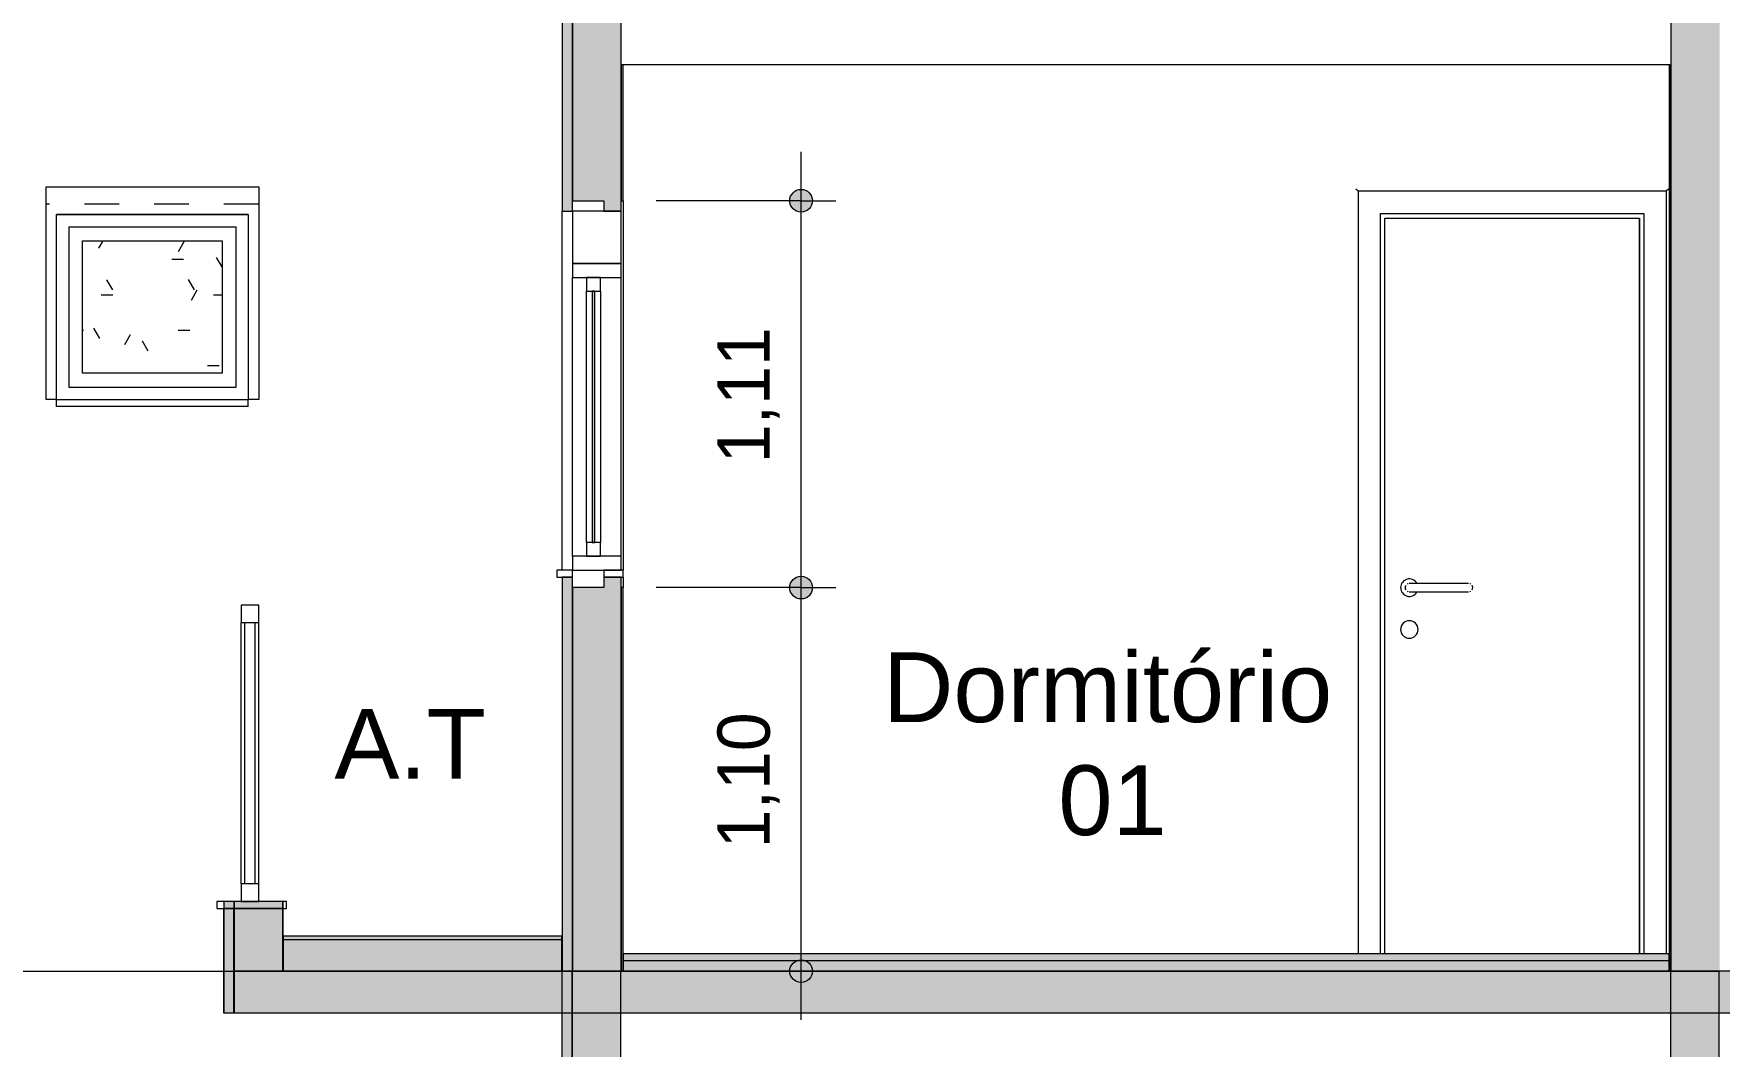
# Model space of a CAD drawing. Header units: metres. Extents: x -96 to 123, y 1 to 648.
# Drawn here: x 59.26 to 64.095, y 599.084 to 601.989 of the extents above; entities that cross this region are included whole.
import ezdxf

# ---------------------------------------------------------------- set-up
doc = ezdxf.new("R2010")
doc.units = ezdxf.units.M
doc.linetypes.add('_Tracejado longo', pattern=[0.014288, 0.009525, -0.004763])
doc.linetypes.add('_Tracejado médio', pattern=[0.004, 0.003, -0.001])
for name, color, linetype, lineweight in [('A-ANNO-DIMS', 7, 'Continuous', 5), ('A-ANNO-DIMS-100', 7, 'Continuous', 5), ('A-AREA-IDEN', 7, 'Continuous', 5), ('A-DOOR', 7, 'Continuous', 5), ('A-DOOR-FRAM', 7, 'Continuous', 5), ('A-FLOR-CASE', 7, 'Continuous', 5), ('A-FLOR-HRAL', 7, 'Continuous', 5), ('A-FLOR-LEVL', 7, 'Continuous', 5), ('A-FLOR-OTLN', 7, 'Continuous', 5), ('A-FLOR-PATT', 7, 'Continuous', 20), ('A-GLAZ', 7, 'Continuous', 5), ('A-GLAZ-FRAM', 7, 'Continuous', 5), ('A-GLAZ-GLAS', 7, 'Continuous', 5), ('A-WALL', 7, 'Continuous', 5), ('A-WALL-MBNI', 7, 'Continuous', 5), ('A-WALL-PATT', 7, 'Continuous', 20)]:
    doc.layers.add(name, color=color, linetype=linetype, lineweight=lineweight)
doc.styles.add('Arial_1', font='arial.ttf', dxfattribs={"height": 0.2})
doc.styles.add('Century Gothic', font='GOTHIC.TTF', dxfattribs={"height": 0.15})
doc.dimstyles.new('PAA_-_Cota_com_linha_-_metros', dxfattribs={"dimscale": 0.3048, "dimtxt": 0.156625, "dimasz": 0.853018, "dimexe": 0.328084, "dimexo": 0.328084, "dimgap": 0.131234, "dimtad": 1, "dimrnd": 0.01, "dimzin": 0, "dimdsep": 46, "dimtxsty": 'Century Gothic', "dimblk1": 'DOTSMALL', "dimblk2": 'DOTSMALL', "dimsah": 1, "dimcen": 0.09, "dimdle": 0.459318, "dimazin": 0, "dimtfac": 1, "dimtdec": 4, "dimtix": 1, "dimtmove": 0, "dimatfit": 3, "dimfxl": 1, "dimtvp": 1, "dimtolj": 1, "dimtzin": 0, "dimarcsym": 2})

# ---------------------------------------------------------------- blocks, each defined once
blk = doc.blocks.new('Janela maxim-ar - 1 painel - 61 x 61-V180-Section 3')
at = {"layer": 'A-GLAZ-FRAM', "true_color": 0x808080}
h = blk.add_hatch(dxfattribs=at)
h.set_pattern_fill('FP_15', color=8, style=0, pattern_type=2)
h.set_pattern_definition([(0, (-24.57, 320.824), (0.4064, 0.1016), [0.03353, -0.27127, 0.03353, -0.27127, -1.626]), (0, (-24.57, 320.824), (0.4064, 0.1016), [-0.6096, 0.03353, -0.57607, 0.03353, -0.27127, -0.7112]), (0, (-24.57, 320.824), (0.4064, 0.1016), [-1.524, 0.03353, -0.16967, 0.03353, -0.47447]), (120, (-24.417, 320.875), (-0.29118818, 0.301152724), [0.03353, -0.27127, 0.03353, -0.27127, -1.626]), (120, (-24.417, 320.875), (-0.29118818, 0.301152724), [-0.6096, 0.03353, -0.57607, 0.03353, -0.27127, -0.7112]), (120, (-24.417, 320.875), (-0.29118818, 0.301152724), [-1.524, 0.03353, -0.16967, 0.03353, -0.47447]), (240, (-24.367, 321.078), (-0.11521182, -0.402752724), [0.03353, -0.27127, 0.03353, -0.27127, -1.626]), (240, (-24.367, 321.078), (-0.11521182, -0.402752724), [-0.6096, 0.03353, -0.57607, 0.03353, -0.27127, -0.7112]), (240, (-24.367, 321.078), (-0.11521182, -0.402752724), [-1.524, 0.03353, -0.16967, 0.03353, -0.47447])])
h.paths.add_polyline_path([(-39.9232, 601.015), (-39.8682, 601.015), (-39.8682, 601.395), (-40.2682, 601.395), (-40.2682, 601.015), (-39.9319, 601.015)])
at = {"layer": 'A-GLAZ', "linetype": '_Tracejado médio'}
blk.add_line((-39.7632, 601.5), (-40.3732, 601.5), dxfattribs=at)
at = {"layer": 'A-GLAZ-FRAM'}
for p, q in [((-40.3432, 600.94), (-40.3432, 601.47)), ((-39.7932, 601.47), (-40.3432, 601.47)), ((-39.7932, 601.47), (-39.7932, 600.94)), ((-40.3082, 601.435), (-39.8282, 601.435)), ((-40.3082, 601.435), (-40.3082, 600.975)), ((-40.2682, 601.015), (-40.2682, 601.395)), ((-40.2682, 601.395), (-39.8682, 601.395)), ((-39.8682, 601.395), (-39.8682, 601.015)), ((-39.8282, 600.975), (-39.8282, 601.435)), ((-39.8682, 601.015), (-40.2682, 601.015)), ((-40.3082, 600.975), (-39.8282, 600.975))]:
    blk.add_line(p, q, dxfattribs=at)
blk = doc.blocks.new('xok - janela de correr multipla com persiana - 121 x 111-V181-Section 3')
at = {"layer": 'A-GLAZ', "true_color": 0xe6e6e6}
blk.add_hatch(color=254, dxfattribs=at).paths.add_polyline_path([(-38.8072, 600.53), (-38.7992, 600.53), (-38.7992, 601.25), (-38.8072, 601.25), (-38.8072, 600.7099)])
at = {"layer": 'A-GLAZ'}
for p, q in [((-38.8632, 601.51), (-38.7732, 601.51)), ((-38.8632, 601.48), (-38.8632, 601.51)), ((-38.7732, 601.51), (-38.7732, 601.48)), ((-38.7732, 601.48), (-38.8632, 601.48)), ((-38.8632, 600.4), (-38.8632, 600.45)), ((-38.8632, 600.45), (-38.7732, 600.45)), ((-38.7732, 600.45), (-38.7732, 600.4)), ((-38.7732, 600.4), (-38.8632, 600.4))]:
    blk.add_line(p, q, dxfattribs=at)
at = {"layer": 'A-GLAZ-FRAM'}
for p, q in [((-38.8632, 601.48), (-38.8632, 601.33)), ((-38.7232, 601.48), (-38.7732, 601.48)), ((-38.7232, 601.33), (-38.7232, 601.48)), ((-38.8632, 601.33), (-38.8632, 601.29)), ((-38.7232, 601.33), (-38.8632, 601.33)), ((-38.8632, 601.33), (-38.7232, 601.33)), ((-38.7232, 601.29), (-38.7232, 601.33)), ((-38.8632, 601.29), (-38.7232, 601.29)), ((-38.8632, 600.49), (-38.8632, 601.29)), ((-38.8232, 601.29), (-38.8232, 601.25)), ((-38.7832, 601.29), (-38.8232, 601.29)), ((-38.8232, 601.25), (-38.7832, 601.25)), ((-38.8232, 600.53), (-38.8232, 601.25)), ((-38.7832, 601.25), (-38.7832, 601.29)), ((-38.7832, 601.25), (-38.7832, 600.53)), ((-38.7232, 600.49), (-38.7232, 601.29)), ((-38.8232, 600.53), (-38.8232, 600.49)), ((-38.7832, 600.53), (-38.8232, 600.53)), ((-38.7832, 600.49), (-38.7832, 600.53)), ((-38.8632, 600.49), (-38.8632, 600.45)), ((-38.7232, 600.49), (-38.8632, 600.49)), ((-38.8232, 600.49), (-38.7832, 600.49)), ((-38.7232, 600.45), (-38.7232, 600.49)), ((-38.7732, 600.45), (-38.7232, 600.45))]:
    blk.add_line(p, q, dxfattribs=at)
at = {"layer": 'A-GLAZ-GLAS'}
for p, q in [((-38.8072, 601.25), (-38.8072, 600.53)), ((-38.7992, 601.25), (-38.8072, 601.25)), ((-38.7992, 600.53), (-38.7992, 601.25)), ((-38.8072, 600.53), (-38.7992, 600.53))]:
    blk.add_line(p, q, dxfattribs=at)
blk = doc.blocks.new('Porta única com batente1 - 72 x 215-3262567-Section 3')
at = {"layer": 'A-DOOR'}
for p, q in [((-36.6102, 601.537), (-36.6162, 601.543)), ((-35.7262, 601.537), (-36.6102, 601.537)), ((-36.6102, 601.537), (-36.6102, 599.35)), ((-35.7202, 601.543), (-35.7262, 601.537)), ((-35.7262, 601.537), (-35.7262, 599.35)), ((-36.5462, 599.35), (-36.5462, 601.473)), ((-36.5462, 601.473), (-35.7902, 601.473)), ((-36.5332, 601.46), (-35.8032, 601.46)), ((-36.5332, 599.35), (-36.5332, 601.46)), ((-35.8032, 599.35), (-35.8032, 601.46)), ((-35.7902, 601.473), (-35.7902, 599.35)), ((-36.3082, 600.412), (-36.4482, 600.412)), ((-36.4482, 600.388), (-36.3082, 600.388))]:
    blk.add_line(p, q, dxfattribs=at)
at = {"layer": 'A-DOOR', "flags": 128}
for points in [[(-36.4482, 600.412), (-36.4488, 600.412), (-36.4494, 600.412), (-36.45, 600.412), (-36.4506, 600.412), (-36.4512, 600.412), (-36.4518, 600.412), (-36.4523, 600.412), (-36.4529, 600.412), (-36.4535, 600.412), (-36.454, 600.412), (-36.4546, 600.412), (-36.4551, 600.412), (-36.4556, 600.412), (-36.4562, 600.412), (-36.4567, 600.412), (-36.4571, 600.412), (-36.4576, 600.412), (-36.4581, 600.412), (-36.4585, 600.412), (-36.4589, 600.412), (-36.4594, 600.412), (-36.4597, 600.412), (-36.4601, 600.412), (-36.4605, 600.412), (-36.4608, 600.412), (-36.4611, 600.412), (-36.4614, 600.412), (-36.4617, 600.412), (-36.4619, 600.412), (-36.4622, 600.412), (-36.4624, 600.412), (-36.4626, 600.412), (-36.4627, 600.412), (-36.4629, 600.412), (-36.463, 600.412), (-36.4631, 600.412), (-36.4631, 600.412), (-36.4632, 600.412), (-36.4632, 600.412)], [(-36.4632, 600.388), (-36.4632, 600.388), (-36.4631, 600.388), (-36.4631, 600.388), (-36.463, 600.388), (-36.4629, 600.388), (-36.4628, 600.388), (-36.4626, 600.388), (-36.4624, 600.388), (-36.4622, 600.388), (-36.462, 600.388), (-36.4618, 600.388), (-36.4615, 600.388), (-36.4612, 600.388), (-36.4609, 600.388), (-36.4606, 600.388), (-36.4602, 600.388), (-36.4598, 600.388), (-36.4595, 600.388), (-36.4591, 600.388), (-36.4586, 600.388), (-36.4582, 600.388), (-36.4577, 600.388), (-36.4573, 600.388), (-36.4568, 600.388), (-36.4563, 600.388), (-36.4558, 600.388), (-36.4553, 600.388), (-36.4547, 600.388), (-36.4542, 600.388), (-36.4536, 600.388), (-36.4531, 600.388), (-36.4525, 600.388), (-36.4519, 600.388), (-36.4513, 600.388), (-36.4507, 600.388), (-36.4501, 600.388), (-36.4495, 600.388), (-36.4489, 600.388), (-36.4483, 600.388), (-36.4482, 600.388)], [(-36.2932, 600.412), (-36.2932, 600.412), (-36.2932, 600.412), (-36.2933, 600.412), (-36.2934, 600.412), (-36.2935, 600.412), (-36.2936, 600.412), (-36.2938, 600.412), (-36.2939, 600.412), (-36.2941, 600.412), (-36.2944, 600.412), (-36.2946, 600.412), (-36.2949, 600.412), (-36.2952, 600.412), (-36.2955, 600.412), (-36.2958, 600.412), (-36.2962, 600.412), (-36.2965, 600.412), (-36.2969, 600.412), (-36.2973, 600.412), (-36.2977, 600.412), (-36.2982, 600.412), (-36.2986, 600.412), (-36.2991, 600.412), (-36.2996, 600.412), (-36.3001, 600.412), (-36.3006, 600.412), (-36.3011, 600.412), (-36.3017, 600.412), (-36.3022, 600.412), (-36.3028, 600.412), (-36.3033, 600.412), (-36.3039, 600.412), (-36.3045, 600.412), (-36.305, 600.412), (-36.3056, 600.412), (-36.3062, 600.412), (-36.3068, 600.412), (-36.3074, 600.412), (-36.308, 600.412), (-36.3082, 600.412)], [(-36.3082, 600.388), (-36.3076, 600.388), (-36.307, 600.388), (-36.3064, 600.388), (-36.3058, 600.388), (-36.3052, 600.388), (-36.3046, 600.388), (-36.304, 600.388), (-36.3035, 600.388), (-36.3029, 600.388), (-36.3023, 600.388), (-36.3018, 600.388), (-36.3013, 600.388), (-36.3007, 600.388), (-36.3002, 600.388), (-36.2997, 600.388), (-36.2992, 600.388), (-36.2988, 600.388), (-36.2983, 600.388), (-36.2979, 600.388), (-36.2974, 600.388), (-36.297, 600.388), (-36.2966, 600.388), (-36.2963, 600.388), (-36.2959, 600.388), (-36.2956, 600.388), (-36.2952, 600.388), (-36.295, 600.388), (-36.2947, 600.388), (-36.2944, 600.388), (-36.2942, 600.388), (-36.294, 600.388), (-36.2938, 600.388), (-36.2937, 600.388), (-36.2935, 600.388), (-36.2934, 600.388), (-36.2933, 600.388), (-36.2932, 600.388), (-36.2932, 600.388), (-36.2932, 600.388)]]:
    blk.add_lwpolyline(points, dxfattribs=at)
at = {"layer": 'A-DOOR'}
for centre, radius, start, end in [((-36.4632, 600.4), 0.025, 30, 180), ((-36.4632, 600.4), 0.025, 180, 330), ((-36.4632, 600.4), 0.012, 150, 180), ((-36.4632, 600.4), 0.012, 180, 210), ((-36.4632, 600.4), 0.012, 105, 120), ((-36.4632, 600.4), 0.012, 240, 255), ((-36.2932, 600.4), 0.012, 60, 75), ((-36.2932, 600.4), 0.012, 285, 300), ((-36.2932, 600.4), 0.012, 0, 30), ((-36.2932, 600.4), 0.012, 330, 0), ((-36.4632, 600.28), 0.025, 0, 180), ((-36.4632, 600.28), 0.025, 180, 0)]:
    blk.add_arc(centre, radius, start, end, dxfattribs=at)
at = {"layer": 'A-DOOR-FRAM'}
for p, q in [((-36.5332, 599.35), (-36.5332, 601.46)), ((-36.5332, 601.46), (-35.8032, 601.46)), ((-35.8032, 601.46), (-35.8032, 599.35))]:
    blk.add_line(p, q, dxfattribs=at)
blk = doc.blocks.new('Railing - 20mm-891503-Section 3')
at = {"layer": 'A-FLOR-HRAL'}
for p, q in [((-39.7632, 600.3501), (-39.8132, 600.3501)), ((-39.8132, 599.55), (-39.8132, 600.3)), ((-39.7632, 599.55), (-39.7632, 600.3))]:
    blk.add_line(p, q, dxfattribs=at)
blk = doc.blocks.new('Railing - 20mm-891507-Section 3')
at = {"layer": 'A-FLOR-HRAL'}
for p, q in [((-39.8032, 599.55), (-39.8032, 600.3)), ((-39.7732, 599.55), (-39.7732, 600.3))]:
    blk.add_line(p, q, dxfattribs=at)
blk = doc.blocks.new('Railing - Railing-3407365-Section 3')
at = {"layer": 'A-FLOR-HRAL'}
for p, q in [((-39.7632, 600.35), (-39.8132, 600.35)), ((-39.8132, 600.35), (-39.8132, 600.3)), ((-39.7632, 600.3), (-39.7632, 600.35)), ((-39.8132, 600.3), (-39.7632, 600.3)), ((-39.7632, 599.55), (-39.8132, 599.55)), ((-39.8132, 599.55), (-39.8132, 599.5)), ((-39.7632, 599.5), (-39.7632, 599.55)), ((-39.8132, 599.5), (-39.7632, 599.5))]:
    blk.add_line(p, q, dxfattribs=at)
for name in ['Railing - 20mm-891503-Section 3', 'Railing - 20mm-891507-Section 3']:
    blk.add_blockref(name, (0, 0))
blk = doc.blocks.new('LUC-ARQ-001-MOD-EMB_rvt-3-Section 3')
at = {"layer": 'A-FLOR-CASE', "true_color": 0x808080}
h = blk.add_hatch(dxfattribs=at)
h.set_pattern_fill('FP_18', color=8, style=0, pattern_type=2)
h.set_pattern_definition([(0, (-24.57, 320.824), (0.8128, 0.2032), [0.03353, -0.57607, 0.03353, -0.57607, -3.251]), (0, (-24.57, 320.824), (0.8128, 0.2032), [-1.219, 0.03353, -1.186, 0.03353, -0.57607, -1.422]), (0, (-24.57, 320.824), (0.8128, 0.2032), [-3.048, 0.03353, -0.37287, 0.03353, -0.98247]), (120, (-24.265, 320.926), (-0.58237636, 0.60230545), [0.03353, -0.57607, 0.03353, -0.57607, -3.251]), (120, (-24.265, 320.926), (-0.58237636, 0.60230545), [-1.219, 0.03353, -1.186, 0.03353, -0.57607, -1.422]), (120, (-24.265, 320.926), (-0.58237636, 0.60230545), [-3.048, 0.03353, -0.37287, 0.03353, -0.98247]), (240, (-24.163, 321.332), (-0.23042364, -0.80550545), [0.03353, -0.57607, 0.03353, -0.57607, -3.251]), (240, (-24.163, 321.332), (-0.23042364, -0.80550545), [-1.219, 0.03353, -1.186, 0.03353, -0.57607, -1.422]), (240, (-24.163, 321.332), (-0.23042364, -0.80550545), [-3.048, 0.03353, -0.37287, 0.03353, -0.98247])])
h.paths.add_polyline_path([(-39.8342, 600.92), (-39.7932, 600.92), (-39.7932, 600.94), (-40.3432, 600.94), (-40.3432, 600.92), (-39.8632, 600.92)])
at = {"layer": 'A-FLOR-OTLN', "true_color": 0x808080}
for points in [[(-39.2735, 599.39), (-38.8932, 599.39), (-38.8943, 599.4), (-39.6932, 599.4), (-39.6932, 599.39), (-39.493, 599.39)], [(-38.689, 599.33), (-35.7182, 599.33), (-35.7192, 599.35), (-38.7182, 599.35), (-38.7182, 599.33), (-38.6895, 599.33)], [(-35.5742, 599.18), (-31.1693, 599.18), (-31.1693, 599.3), (-39.8342, 599.3), (-39.8342, 599.18), (-35.7142, 599.18)]]:
    blk.add_hatch(color=8, dxfattribs=at).paths.add_polyline_path(points)
at = {"layer": 'A-FLOR-PATT', "lineweight": 5, "true_color": 0x808080}
for points in [[(-39.493, 599.3), (-38.8932, 599.3), (-38.8932, 599.39), (-39.6932, 599.39), (-39.6932, 599.3), (-39.6332, 599.3)], [(-36.6102, 599.3), (-35.7182, 599.3003), (-35.7188, 599.33), (-38.7182, 599.33), (-38.7182, 599.3), (-36.8594, 599.3)]]:
    blk.add_hatch(color=8, dxfattribs=at).paths.add_polyline_path(points)
at = {"layer": 'A-WALL', "true_color": 0xffbb77}
h = blk.add_hatch(color=31, dxfattribs=at)
h.paths.add_polyline_path([(-38.8782, 599.3), (-38.8632, 599.3007), (-38.8632, 600.43), (-38.8932, 600.43), (-38.8932, 599.3)])
h.paths.add_polyline_path([(-38.8632, 601.48), (-38.8632, 602.1), (-38.8932, 602.1), (-38.8932, 601.48), (-38.8782, 601.48)])
for points in [[(-38.7232, 601.51), (-38.7182, 601.51), (-38.7182, 601.9), (-38.7232, 601.9), (-38.7232, 601.51)], [(-35.7182, 599.3), (-35.7132, 599.3), (-35.7132, 601.9), (-35.7182, 601.9), (-35.7182, 599.3003)], [(-38.7232, 599.3), (-38.7182, 599.3), (-38.7182, 600.4), (-38.7232, 600.4), (-38.7232, 599.3)], [(-39.8512, 599.18), (-39.8342, 599.18), (-39.8342, 599.5), (-39.8632, 599.5), (-39.8632, 599.18), (-39.8521, 599.18)], [(-39.8642, 599.18), (-39.8632, 599.18), (-39.8642, 599.2192)]]:
    blk.add_hatch(color=31, dxfattribs=at).paths.add_polyline_path(points)
h = blk.add_hatch(color=31, dxfattribs=at)
h.paths.add_polyline_path([(-38.8643, 596.18), (-38.8643, 597.28), (-38.8943, 597.28), (-38.8933, 596.18), (-38.866, 596.18)])
h.paths.add_polyline_path([(-38.8943, 598.27), (-38.8643, 598.27), (-38.8643, 599.18), (-38.8943, 599.18), (-38.8943, 598.4739)])
at = {"layer": 'A-WALL-PATT', "lineweight": 5, "true_color": 0xffbb77}
h = blk.add_hatch(color=31, dxfattribs=at)
h.paths.add_polyline_path([(-38.8632, 599.3), (-38.7232, 599.3), (-38.7232, 600.43), (-38.7732, 600.43), (-38.7732, 600.4), (-38.8632, 600.4), (-38.8632, 599.3)])
h.paths.add_polyline_path([(-38.7732, 601.48), (-38.7232, 601.48), (-38.7232, 602.1), (-38.8632, 602.1), (-38.8632, 601.51), (-38.7732, 601.51)])
for points in [[(-35.6682, 599.3), (-35.5732, 599.3), (-35.5732, 602.1), (-35.7132, 602.1), (-35.7132, 599.3)], [(-39.7124, 599.3), (-39.6942, 599.3), (-39.6932, 599.5), (-39.8332, 599.5), (-39.8332, 599.3)], [(-35.6692, 596.18), (-35.5742, 596.18), (-35.5742, 599.18), (-35.7142, 599.18), (-35.7142, 596.18)]]:
    blk.add_hatch(color=31, dxfattribs=at).paths.add_polyline_path(points)
h = blk.add_hatch(color=31, dxfattribs=at)
h.paths.add_polyline_path([(-38.8643, 596.18), (-38.7243, 596.18), (-38.7243, 597.33), (-38.7743, 597.33), (-38.7743, 597.28), (-38.8643, 597.28), (-38.8643, 596.18)])
h.paths.add_polyline_path([(-38.7243, 598.36), (-38.7243, 599.18), (-38.8643, 599.18), (-38.8643, 598.39), (-38.7743, 598.39), (-38.7743, 598.36)])
at = {"layer": 'A-FLOR-CASE'}
for p, q in [((-40.3432, 600.94), (-39.7932, 600.94)), ((-40.3432, 600.92), (-40.3432, 600.94)), ((-39.7932, 600.92), (-40.3432, 600.92)), ((-39.7932, 600.92), (-39.7932, 600.94))]:
    blk.add_line(p, q, dxfattribs=at)
at = {"layer": 'A-FLOR-CASE', "lineweight": 9}
for p, q in [((-39.6832, 599.5), (-39.8832, 599.5)), ((-39.8832, 599.5), (-39.8832, 599.48)), ((-39.8832, 599.48), (-39.6832, 599.48)), ((-39.6832, 599.48), (-39.6832, 599.5))]:
    blk.add_line(p, q, dxfattribs=at)
at = {"layer": 'A-FLOR-OTLN', "color": 8, "true_color": 0x808080}
for p, q in [((-38.8943, 599.4), (-39.6942, 599.4)), ((-39.6942, 599.4), (-39.6942, 599.39)), ((-38.8932, 599.4), (-39.6932, 599.4)), ((-39.6932, 599.4), (-39.6932, 599.39)), ((-38.8932, 599.4), (-39.6932, 599.4)), ((-39.6932, 599.4), (-39.6932, 599.39)), ((-38.8932, 599.4), (-39.6932, 599.4)), ((-39.6932, 599.4), (-39.6932, 599.39)), ((-38.8943, 599.39), (-38.8943, 599.4)), ((-38.8932, 599.39), (-38.8932, 599.4)), ((-38.8932, 599.39), (-38.8932, 599.4)), ((-38.8932, 599.39), (-38.8932, 599.4)), ((-35.7182, 599.35), (-38.7182, 599.35)), ((-38.7182, 599.35), (-38.7182, 599.33)), ((-35.7182, 599.33), (-35.7182, 599.35))]:
    blk.add_line(p, q, dxfattribs=at)
at = {"layer": 'A-FLOR-OTLN'}
for p, q in [((-39.6942, 599.39), (-39.6942, 599.3)), ((-38.8943, 599.39), (-39.6942, 599.39)), ((-39.6932, 599.39), (-39.6932, 599.3)), ((-38.8932, 599.39), (-39.6932, 599.39)), ((-39.6932, 599.39), (-39.6932, 599.3)), ((-38.8932, 599.39), (-39.6932, 599.39)), ((-39.6932, 599.39), (-39.6932, 599.3)), ((-38.8932, 599.39), (-39.6932, 599.39)), ((-38.8943, 599.3), (-38.8943, 599.39)), ((-38.8932, 599.3), (-38.8932, 599.39)), ((-38.8932, 599.3), (-38.8932, 599.39)), ((-38.8932, 599.3), (-38.8932, 599.39)), ((-38.7182, 599.33), (-38.7182, 599.3)), ((-35.7182, 599.33), (-38.7182, 599.33)), ((-35.7182, 599.3), (-35.7182, 599.33)), ((-39.6942, 599.3), (-38.8943, 599.3)), ((-39.6932, 599.3), (-38.8932, 599.3)), ((-39.6932, 599.3), (-38.8932, 599.3)), ((-39.6932, 599.3), (-38.8932, 599.3)), ((-38.7182, 599.3), (-35.7182, 599.3))]:
    blk.add_line(p, q, dxfattribs=at)
at = {"layer": 'A-FLOR-OTLN', "lineweight": 20}
for p, q in [((-31.1693, 599.3), (-39.8342, 599.3)), ((-39.8342, 599.3), (-39.8342, 599.18)), ((-31.1682, 599.3), (-39.8332, 599.3)), ((-39.8332, 599.3), (-39.8332, 599.18)), ((-31.1682, 599.3), (-39.8332, 599.3)), ((-39.8332, 599.3), (-39.8332, 599.18)), ((-39.8342, 599.18), (-31.1693, 599.18)), ((-39.8332, 599.18), (-31.1682, 599.18)), ((-39.8332, 599.18), (-31.1682, 599.18))]:
    blk.add_line(p, q, dxfattribs=at)
at = {"layer": 'A-WALL', "color": 8, "true_color": 0x808080}
for p, q in [((-38.8932, 602.1), (-38.8932, 601.48)), ((-38.8632, 601.51), (-38.8632, 602.1)), ((-38.8932, 601.48), (-38.8632, 601.48)), ((-38.8932, 600.43), (-38.8932, 599.3)), ((-38.8632, 599.3), (-38.8632, 600.4)), ((-39.8642, 599.48), (-39.8642, 599.18)), ((-39.8342, 599.18), (-39.8342, 599.48)), ((-38.8943, 599.3), (-38.8943, 598.27)), ((-38.8643, 599.3), (-38.8943, 599.3)), ((-38.8932, 599.3), (-38.8632, 599.3)), ((-38.8643, 598.39), (-38.8643, 599.3)), ((-39.8642, 599.18), (-39.8342, 599.18))]:
    blk.add_line(p, q, dxfattribs=at)
at = {"layer": 'A-WALL', "lineweight": 20}
for p, q in [((-38.8632, 602.1), (-38.8632, 601.51)), ((-38.7232, 601.48), (-38.7232, 602.1)), ((-35.7132, 602.1), (-35.7132, 599.3)), ((-38.7182, 601.9), (-38.7232, 601.9)), ((-38.7232, 601.9), (-38.7232, 601.51)), ((-38.7182, 601.51), (-38.7182, 601.9)), ((-35.7182, 601.9), (-35.7182, 599.3)), ((-35.7132, 601.9), (-35.7182, 601.9)), ((-35.7132, 599.3), (-35.7132, 601.9)), ((-38.7232, 601.51), (-38.7182, 601.51)), ((-38.7732, 601.48), (-38.7232, 601.48)), ((-38.8632, 600.45), (-38.9082, 600.45)), ((-38.9082, 600.45), (-38.9082, 600.43)), ((-38.9082, 600.43), (-38.8932, 600.43)), ((-38.7182, 600.45), (-38.7732, 600.45)), ((-38.7232, 599.3), (-38.7232, 600.43)), ((-38.7232, 600.43), (-38.7182, 600.43)), ((-38.7182, 600.43), (-38.7182, 600.45)), ((-38.8632, 600.4), (-38.8632, 599.3)), ((-38.7182, 600.4), (-38.7232, 600.4)), ((-38.7232, 600.4), (-38.7232, 599.3)), ((-38.7182, 599.3), (-38.7182, 600.4)), ((-39.6832, 599.5), (-39.8832, 599.5)), ((-39.8832, 599.5), (-39.8832, 599.48)), ((-39.8832, 599.48), (-39.8642, 599.48)), ((-39.8332, 599.5), (-39.8632, 599.5)), ((-39.8632, 599.5), (-39.8632, 599.18)), ((-39.8632, 599.48), (-39.8632, 599.18)), ((-39.6942, 599.5), (-39.8342, 599.5)), ((-39.8342, 599.5), (-39.8342, 599.3)), ((-39.6932, 599.5), (-39.8332, 599.5)), ((-39.8332, 599.5), (-39.8332, 599.3)), ((-39.8332, 599.18), (-39.8332, 599.5)), ((-39.8332, 599.48), (-39.8332, 599.3)), ((-39.8332, 599.18), (-39.8332, 599.48)), ((-39.6942, 599.3), (-39.6942, 599.5)), ((-39.6932, 599.3), (-39.6932, 599.5)), ((-39.6932, 599.3), (-39.6932, 599.48)), ((-39.6932, 599.48), (-39.6832, 599.48)), ((-39.6832, 599.48), (-39.6832, 599.5)), ((-39.8342, 599.3), (-39.6942, 599.3)), ((-39.8332, 599.3), (-39.6932, 599.3)), ((-39.8332, 599.3), (-39.6932, 599.3)), ((-38.8643, 599.3), (-38.8643, 598.39)), ((-38.7243, 599.3), (-38.8643, 599.3)), ((-38.8632, 599.3), (-38.7232, 599.3)), ((-38.7243, 598.36), (-38.7243, 599.3)), ((-38.7232, 599.3), (-38.7182, 599.3)), ((-35.7182, 599.3), (-35.7132, 599.3)), ((-35.7142, 599.3), (-35.7142, 596.18)), ((-35.5742, 599.3), (-35.7142, 599.3)), ((-35.7132, 599.3), (-35.5732, 599.3)), ((-35.5742, 596.18), (-35.5742, 599.3)), ((-39.8632, 599.18), (-39.8332, 599.18)), ((-39.8632, 599.18), (-39.8332, 599.18))]:
    blk.add_line(p, q, dxfattribs=at)
at = {"layer": 'A-WALL'}
for p, q in [((-36.5732, 601.9), (-38.7182, 601.9)), ((-35.7632, 601.9), (-36.5732, 601.9)), ((-35.7182, 601.9), (-35.7632, 601.9)), ((-40.3732, 601.55), (-39.7632, 601.55)), ((-40.3732, 600.94), (-40.3732, 601.55)), ((-39.7632, 601.55), (-39.7632, 600.94)), ((-38.7182, 601.51), (-38.7182, 600.45)), ((-40.3432, 600.94), (-40.3432, 601.47)), ((-40.3432, 601.47), (-39.7932, 601.47)), ((-39.7932, 601.47), (-39.7932, 600.94)), ((-38.8932, 600.45), (-38.8932, 601.48)), ((-40.3432, 600.94), (-40.3732, 600.94)), ((-39.7632, 600.94), (-39.7932, 600.94)), ((-38.8632, 600.43), (-38.8932, 600.43)), ((-38.7232, 600.43), (-38.7732, 600.43)), ((-38.7182, 600.43), (-38.7182, 600.4)), ((-39.8342, 599.48), (-39.8642, 599.48)), ((-39.8332, 599.48), (-39.8632, 599.48)), ((-39.6932, 599.48), (-39.8332, 599.48)), ((-42.2982, 599.3), (-39.8642, 599.3))]:
    blk.add_line(p, q, dxfattribs=at)
at = {"layer": 'A-WALL-MBNI'}
for p, q in [((-38.8932, 600.43), (-38.8632, 600.43)), ((-38.7732, 600.43), (-38.7232, 600.43)), ((-39.8642, 599.48), (-39.8632, 599.48)), ((-39.8632, 599.48), (-39.8342, 599.48)), ((-39.8342, 599.48), (-39.8332, 599.48)), ((-39.8332, 599.48), (-39.6932, 599.48))]:
    blk.add_line(p, q, dxfattribs=at)
at = {"layer": 'A-DOOR', "color": 253, "lineweight": 5, "true_color": 0x999999}
blk.add_blockref('Porta única com batente1 - 72 x 215-3262567-Section 3', (0, 0), dxfattribs=at)
at = {"layer": 'A-FLOR-HRAL', "color": 253, "lineweight": 5, "true_color": 0x999999}
blk.add_blockref('Railing - Railing-3407365-Section 3', (0, 0), dxfattribs=at)
at = {"layer": 'A-GLAZ', "color": 253, "lineweight": 5, "true_color": 0x999999}
for name in ['Janela maxim-ar - 1 painel - 61 x 61-V180-Section 3', 'xok - janela de correr multipla com persiana - 121 x 111-V181-Section 3']:
    blk.add_blockref(name, (0, 0), dxfattribs=at)
blk = doc.blocks.new('DIMBLOCK129-Section 3')
at = {"layer": 'A-ANNO-DIMS-100', "true_color": 0x800000}
h = blk.add_hatch(color=16, dxfattribs=at)
edge = h.paths.add_edge_path()
edge.add_arc((61.461, 600.4), 0.0325, 0, 360)
h = blk.add_hatch(color=16, dxfattribs=at)
edge = h.paths.add_edge_path()
edge.add_arc((61.461, 599.3), 0.0325, 0, 360)
at = {"layer": 'A-ANNO-DIMS-100', "color": 16, "true_color": 0x800000}
for p, q in [((61.461, 600.4), (61.0455, 600.4)), ((61.461, 599.16), (61.461, 600.4)), ((61.461, 600.4), (61.561, 600.4)), ((61.461, 599.3), (61.361, 599.3)), ((61.461, 599.3), (61.515, 599.3))]:
    blk.add_line(p, q, dxfattribs=at)
for centre in [(61.461, 600.4), (61.461, 599.3)]:
    blk.add_circle(centre, 0.0325, dxfattribs=at)
at = {"layer": 'A-ANNO-DIMS-100', "color": 0, "insert": (61.2213, 599.6519), "char_height": 0.15, "width": 0.475501, "attachment_point": 1, "rotation": 90, "line_spacing_factor": 0.984502, "style": 'Century Gothic'}
blk.add_mtext('1,10', dxfattribs=at)
blk = doc.blocks.new('_DotSmall')
at = {"color": 0, "linetype": 'ByBlock', "const_width": 0.5}
blk.add_lwpolyline([(-0.0625, 0, 1), (0.0625, 0, 1)], format="xyb", close=True, dxfattribs=at)
blk = doc.blocks.new('DIMBLOCK130-Section 3')
at = {"layer": 'A-ANNO-DIMS-100', "true_color": 0x800000}
h = blk.add_hatch(color=16, dxfattribs=at)
edge = h.paths.add_edge_path()
edge.add_arc((61.461, 601.51), 0.0325, 0, 360)
h = blk.add_hatch(color=16, dxfattribs=at)
edge = h.paths.add_edge_path()
edge.add_arc((61.461, 600.4), 0.0325, 0, 360)
at = {"layer": 'A-ANNO-DIMS-100', "color": 16, "true_color": 0x800000}
for p, q in [((61.461, 600.4), (61.461, 601.65)), ((61.461, 601.51), (61.0455, 601.51)), ((61.461, 601.51), (61.561, 601.51)), ((61.461, 600.4), (61.0455, 600.4)), ((61.461, 600.4), (61.561, 600.4))]:
    blk.add_line(p, q, dxfattribs=at)
for centre in [(61.461, 601.51), (61.461, 600.4)]:
    blk.add_circle(centre, 0.0325, dxfattribs=at)
at = {"layer": 'A-ANNO-DIMS-100', "color": 0, "insert": (61.2213, 600.7569), "char_height": 0.15, "width": 0.475501, "attachment_point": 1, "rotation": 90, "line_spacing_factor": 0.984502, "style": 'Century Gothic'}
blk.add_mtext('1,11', dxfattribs=at)

msp = doc.modelspace()

# ---------------------------------------------------------------- linework, layer by layer
at = {"layer": 'A-FLOR-LEVL', "color": 8, "linetype": '_Tracejado longo', "true_color": 0x808080}
msp.add_line((52.9697, 599.3), (103.4161, 599.3), dxfattribs=at)

# ---------------------------------------------------------------- block references
at = {"lineweight": 5}
msp.add_blockref('LUC-ARQ-001-MOD-EMB_rvt-3-Section 3', (99.6687, 0), dxfattribs=at)

# ---------------------------------------------------------------- texts
at = {"layer": 'A-AREA-IDEN', "char_height": 0.2, "attachment_point": 1, "style": 'Arial_1'}
for s, insert, width in [('Dormitório', (61.6961, 600.2144), 1.595358), ('A.T', (60.1227, 600.0524), 0.537131), ('01', (62.1988, 599.8903), 0.38481)]:
    msp.add_mtext(s, dxfattribs=dict(at, insert=insert, width=width))

# ---------------------------------------------------------------- dimensions: what is measured, and where the dimension line sits
at = {"layer": 'A-ANNO-DIMS', "color": 16, "true_color": 0x800000}
for base, p1, p2, override, picture, middle in [((61.461, 601.51), (60.9455, 600.4), (60.9455, 601.51), {"dimpost": '<>', "dimfxl": 1.11}, 'DIMBLOCK130-Section 3', (61.3446, 600.955)), ((61.461, 600.4), (61.415, 599.3), (60.9455, 600.4), {"dimpost": '<>', "dimfxl": 1.196018}, 'DIMBLOCK129-Section 3', (61.3422, 599.85))]:
    dim = msp.add_linear_dim(base=base, p1=p1, p2=p2, angle=90, dimstyle='PAA_-_Cota_com_linha_-_metros', override=override, dxfattribs=at)
    dim.commit()
    dim.dimension.update_dxf_attribs({"geometry": picture, "text_midpoint": middle})

doc.saveas('drawing.dxf')
